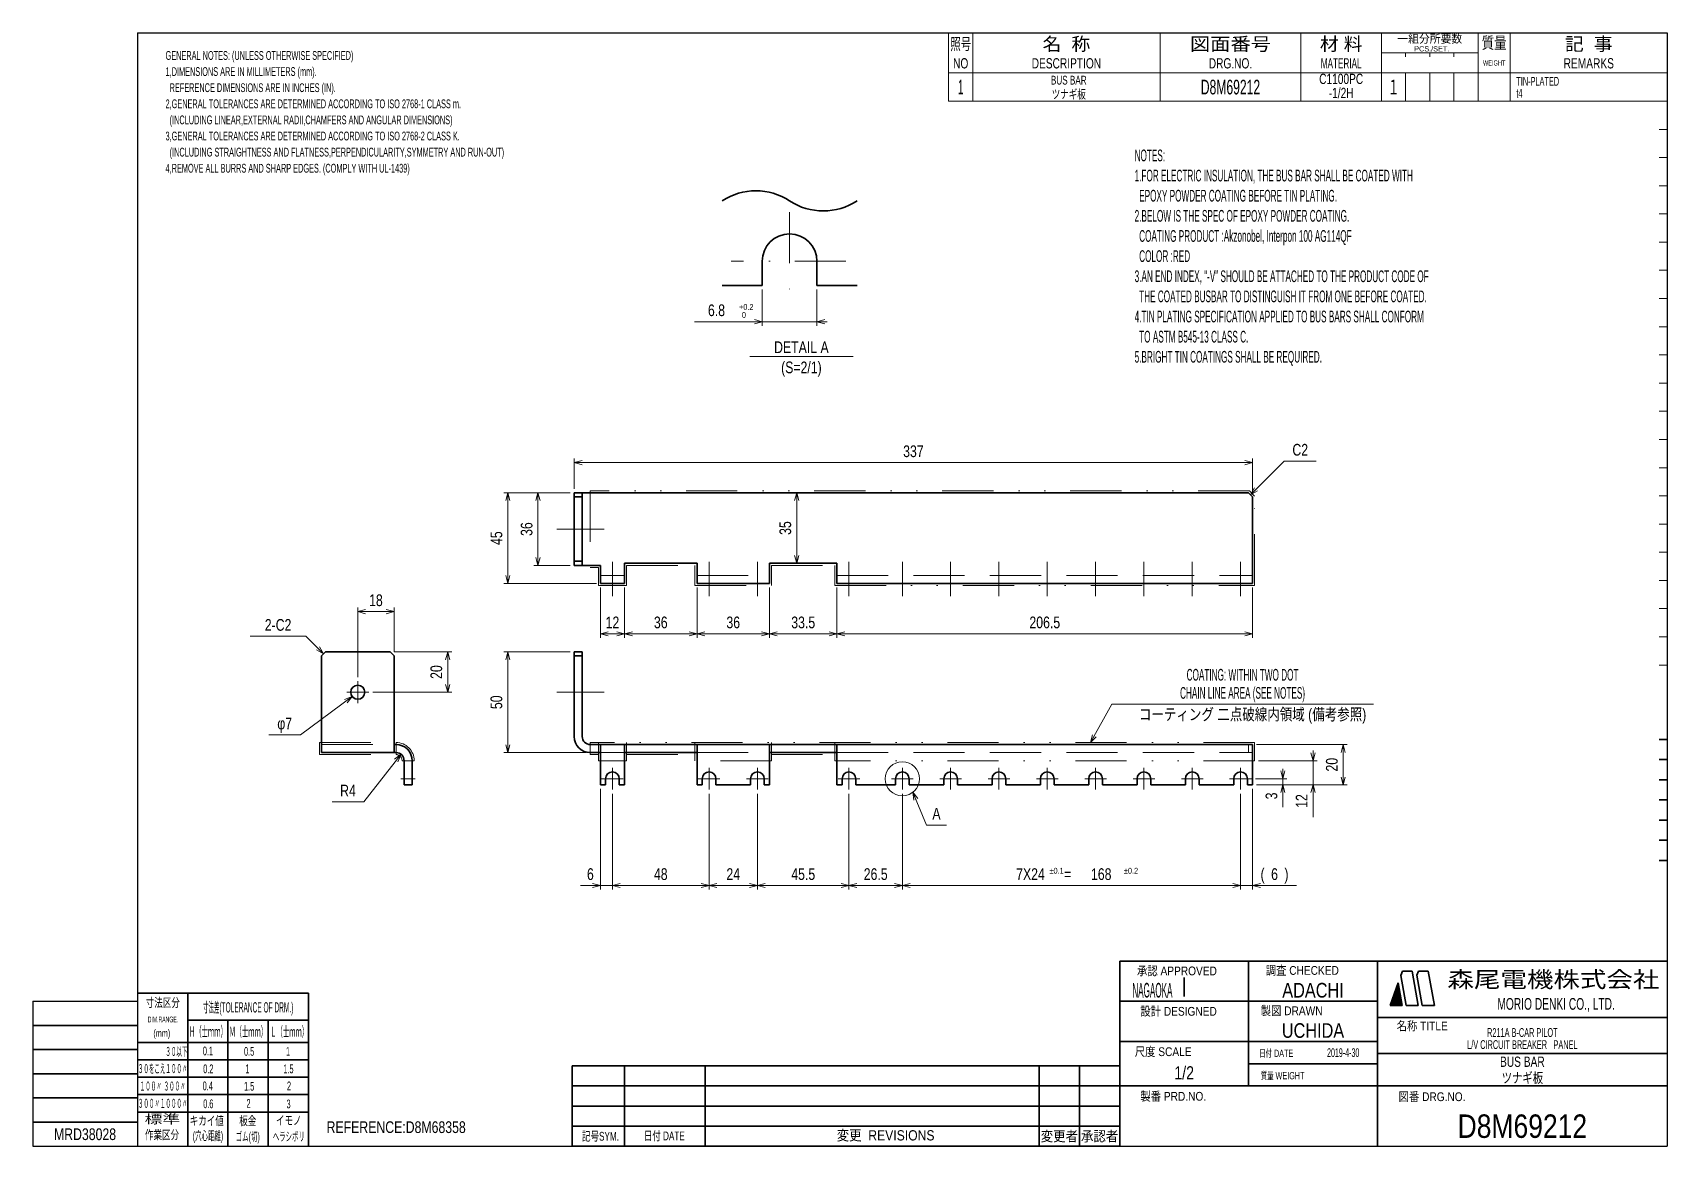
# Model space of a CAD drawing. Header units: millimetres. Extents: x 7 to 413, y 10 to 287.
import ezdxf
from ezdxf.enums import TextEntityAlignment as Align

# ---------------------------------------------------------------- set-up
doc = ezdxf.new("R2010")
doc.units = ezdxf.units.MM
for name, pattern in [('DASHDOT', [25.3, 12.7, -6.3, 0, -6.3]), ('DASHED', [19, 12.7, -6.3]), ('DIVIDE', [31.6, 12.7, -6.3, 0, -6.3, 0, -6.3])]:
    doc.linetypes.add(name, pattern=pattern)
for name, color, linetype in [('GR1_01', 7, 'Continuous'), ('GR1_02', 7, 'Continuous'), ('GR1_16', 7, 'Continuous'), ('GR2_01', 7, 'Continuous'), ('図面枠D8M', 7, 'Continuous'), ('表題、部品表', 7, 'Continuous'), ('表題、部品表_01', 7, 'Continuous'), ('表題、部品表_02', 7, 'Continuous'), ('表題、部品表_03', 7, 'Continuous')]:
    doc.layers.add(name, color=color, linetype=linetype)
doc.styles.add('HG丸ｺﾞｼｯｸM-PRO', font='')
doc.styles.get('HG丸ｺﾞｼｯｸM-PRO').set_extended_font_data('HG丸ｺﾞｼｯｸM-PRO')

# ---------------------------------------------------------------- blocks, each defined once
blk = doc.blocks.new('BLKF024')
at = {"layer": '図面枠D8M', "color": 4, "linetype": 'Continuous', "lineweight": 13}
for p, q in [((344.778471, 46.998727), (346.524087, 48.744343)), ((344.8594, 47.221078), (346.502888, 48.864566)), ((344.940329, 47.443428), (346.48169, 48.984789)), ((345.021258, 47.665778), (346.460491, 49.105012)), ((345.102186, 47.888128), (346.439293, 49.225235)), ((345.183115, 48.110479), (346.418094, 49.345457)), ((345.264044, 48.332829), (346.396896, 49.46568)), ((345.344973, 48.555179), (346.375697, 49.585903)), ((345.425902, 48.777529), (346.354499, 49.706126)), ((345.506831, 48.999879), (346.3333, 49.826349)), ((345.58776, 49.22223), (346.312102, 49.946572)), ((345.668689, 49.44458), (346.290903, 50.066794)), ((345.749617, 49.66693), (346.269705, 50.187017)), ((345.830546, 49.88928), (346.248506, 50.30724)), ((345.911475, 50.111631), (346.227307, 50.427463)), ((345.992404, 50.333981), (346.206109, 50.547686)), ((346.073333, 50.556331), (346.18491, 50.667909)), ((346.154262, 50.778681), (346.163712, 50.788131)), ((344.157871, 45.246757), (346.693675, 47.782561)), ((344.211969, 45.442276), (346.672477, 47.902784)), ((344.292898, 45.664626), (346.651278, 48.023006)), ((344.299292, 45.246757), (346.714874, 47.662338)), ((344.373827, 45.886976), (346.63008, 48.143229)), ((344.440714, 45.246757), (346.736072, 47.542115)), ((344.454756, 46.109327), (346.608881, 48.263452)), ((344.535684, 46.331677), (346.587682, 48.383675)), ((344.582135, 45.246757), (346.757271, 47.421892)), ((344.616613, 46.554027), (346.566484, 48.503898)), ((344.697542, 46.776377), (346.545285, 48.624121)), ((344.723556, 45.246757), (346.778469, 47.301669)), ((344.864978, 45.246757), (346.799668, 47.181447)), ((345.006399, 45.246757), (346.820866, 47.061224)), ((345.147821, 45.246757), (346.842065, 46.941001)), ((345.289242, 45.246757), (346.863263, 46.820778)), ((345.430663, 45.246757), (346.884462, 46.700555)), ((345.572085, 45.246757), (346.90566, 46.580332)), ((345.713506, 45.246757), (346.926859, 46.46011)), ((345.854927, 45.246757), (346.948057, 46.339887)), ((345.996349, 45.246757), (346.969256, 46.219664)), ((346.13777, 45.246757), (346.990455, 46.099441)), ((346.279191, 45.246757), (347.011653, 45.979218)), ((346.420613, 45.246757), (347.032852, 45.858995)), ((346.562034, 45.246757), (347.05405, 45.738773)), ((346.703455, 45.246757), (347.075249, 45.61855)), ((346.844877, 45.246757), (347.096447, 45.498327)), ((346.986298, 45.246757), (347.117646, 45.378104)), ((347.12772, 45.246757), (347.138844, 45.257881))]:
    blk.add_line(p, q, dxfattribs=at)
blk = doc.blocks.new('BLKF023')
at = {"layer": '図面枠D8M', "color": 2, "linetype": 'Continuous', "lineweight": 25}
for p, q in [((33, 286.75), (413, 286.75)), ((33, 286.75), (33, 10.25)), ((413, 286.75), (413, 10.25)), ((7, 46.25), (7, 10.25)), ((7, 46.25), (33, 46.25)), ((7, 10.25), (413, 10.25))]:
    blk.add_line(p, q, dxfattribs=at)
at = {"layer": '図面枠D8M', "color": 4, "linetype": 'Continuous', "lineweight": 13}
for p, q in [((413, 269.75), (411, 269.75)), ((413, 262.75), (411, 262.75)), ((413, 255.75), (411, 255.75)), ((413, 248.75), (411, 248.75)), ((413, 241.75), (411, 241.75)), ((413, 234.75), (411, 234.75)), ((413, 227.75), (411, 227.75)), ((413, 220.75), (411, 220.75)), ((413, 213.75), (411, 213.75)), ((413, 206.75), (411, 206.75)), ((413, 199.75), (411, 199.75)), ((413, 192.75), (411, 192.75)), ((413, 185.75), (411, 185.75)), ((413, 178.75), (411, 178.75)), ((413, 171.75), (411, 171.75)), ((413, 164.75), (411, 164.75)), ((413, 157.75), (411, 157.75)), ((413, 150.75), (411, 150.75)), ((413, 143.75), (411, 143.75)), ((413, 136.75), (411, 136.75)), ((411, 129.75), (413, 129.75))]:
    blk.add_line(p, q, dxfattribs=at)
at = {"layer": '図面枠D8M', "color": 3, "linetype": 'Continuous', "lineweight": 35}
for p, q in [((413, 111.25), (411, 111.25)), ((413, 106.25), (411, 106.25)), ((413, 101.25), (411, 101.25)), ((413, 96.25), (411, 96.25)), ((413, 91.25), (411, 91.25)), ((413, 86.25), (411, 86.25)), ((413, 81.25), (411, 81.25)), ((277, 56.25), (277, 10.25)), ((277, 56.25), (413, 56.25)), ((309, 56.25), (309, 25.25)), ((341, 56.25), (341, 10.25)), ((346.84, 52.65), (347.23, 53.75)), ((347.23, 53.75), (349.64, 53.75)), ((351.14, 45.25), (349.64, 53.75)), ((351.18, 53.75), (350.82, 52.76)), ((351.18, 53.75), (353.64, 53.75)), ((355.14, 45.25), (353.64, 53.75)), ((293, 52.17), (293, 47.48)), ((344.14, 45.25), (346.16, 50.8)), ((347.14, 45.25), (346.16, 50.8)), ((348.14, 45.25), (346.84, 52.65)), ((352.14, 45.25), (350.82, 52.76)), ((33, 48.25), (75.5, 48.25)), ((45.5, 48.25), (45.5, 10.25)), ((75.5, 48.25), (75.5, 10.25)), ((277, 46.25), (341, 46.25)), ((344.14, 45.25), (347.14, 45.25)), ((348.14, 45.25), (351.14, 45.25)), ((352.14, 45.25), (355.14, 45.25)), ((45.5, 41.55), (75.5, 41.55)), ((55.5, 41.55), (55.5, 10.25)), ((65.5, 41.55), (65.5, 10.25)), ((341, 42.25), (413, 42.25)), ((7, 40.25), (33, 40.25)), ((7, 34.25), (33, 34.25)), ((33, 36.05), (75.5, 36.05)), ((277, 36.25), (341, 36.25)), ((341, 33.25), (413, 33.25)), ((33, 31.72), (75.5, 31.72)), ((309, 30.75), (341, 30.75)), ((7, 28.25), (33, 28.25)), ((33, 27.4), (75.5, 27.4)), ((277, 25.25), (413, 25.25)), ((7, 22.25), (33, 22.25)), ((33, 23.07), (75.5, 23.07)), ((33, 16.25), (7, 16.25)), ((33, 18.75), (75.5, 18.75))]:
    blk.add_line(p, q, dxfattribs=at)
at = {"layer": '図面枠D8M', "color": 4, "linetype": 'Continuous', "lineweight": 13}
blk.add_blockref('BLKF024', (0, 0), dxfattribs=at)
at = {"layer": '図面枠D8M', "color": 4, "linetype": 'Continuous', "lineweight": 13, "style": 'HG丸ｺﾞｼｯｸM-PRO'}
for s, height, width, p in [('承認 APPROVED', 2.1818, 0.863151, (291.21, 53.79)), ('調査 CHECKED', 2.182, 0.863174, (322.34, 53.92)), ('寸法差(TOLERANCE OF DRM.)', 2.5455, 0.382528, (60.52, 44.75)), ('設計 DESIGNED', 2.1818, 0.862613, (291.61, 43.76)), ('製図 DRAWN', 2.182, 0.863099, (319.7, 43.9)), ('DIM.RANGE.', 1.455, 0.522543, (39.35, 41.74)), ('名称 TITLE', 2.182, 0.862489, (352.13, 40.11)), ('Ｈ（士ｍｍ）', 2.545, 0.439786, (50.53, 38.76)), ('Ｍ（士ｍｍ）', 2.545, 0.439786, (60.52, 38.71)), ('Ｌ（士ｍｍ）', 2.545, 0.439786, (70.7, 38.71)), ('３０以下', 2.182, 0.44793, (42.7, 33.77)), ('0.1', 2.182, 0.522424, (50.53, 33.92)), ('0.5', 2.182, 0.522424, (60.76, 33.82)), ('1', 2.18, 0.521199, (70.42, 33.82)), ('尺度 SCALE', 2.182, 0.862581, (287.78, 33.74)), ('日付 DATE', 1.818, 0.618255, (315.88, 33.34)), ('３０をこえ１００〃', 2.182, 0.44793, (39.29, 29.52)), ('0.2', 2.182, 0.522424, (50.62, 29.48)), ('1', 2.18, 0.521199, (60.33, 29.48)), ('1.5', 2.182, 0.522424, (70.52, 29.48)), ('質量 WEIGHT', 1.818, 0.618812, (317.46, 27.8)), ('１００〃 ３００〃', 2.182, 0.448161, (39.29, 25.18)), ('0.4', 2.182, 0.522424, (50.48, 25.24)), ('1.5', 2.182, 0.522424, (60.76, 25.15)), ('2', 2.18, 0.521199, (70.66, 25.24)), ('３００〃１０００〃', 2.182, 0.44793, (39.29, 20.89)), ('0.6', 2.182, 0.522424, (50.62, 20.81)), ('2', 2.18, 0.521199, (60.62, 20.9)), ('3', 2.18, 0.521199, (70.56, 20.76)), ('製番 PRD.NO.', 2.182, 0.863299, (290.29, 22.66)), ('図番 DRG.NO.', 2.182, 0.863083, (354.56, 22.56)), ('キカイ値', 2.182, 0.692256, (50.24, 16.58)), ('板金', 2.182, 0.692256, (60.43, 16.58)), ('イモノ', 2.182, 0.692256, (70.61, 16.67))]:
    blk.add_text(s, height=height, dxfattribs=dict(at, width=width)).set_placement(p, align=Align.MIDDLE_CENTER)
at = {"layer": '図面枠D8M', "color": 2, "linetype": 'Continuous', "lineweight": 25, "style": 'HG丸ｺﾞｼｯｸM-PRO', "width": 1.206081}
blk.add_text('森尾電機株式会社', height=4, dxfattribs=at).set_placement((384.72, 51.68), align=Align.MIDDLE_CENTER)
at = {"layer": '図面枠D8M', "color": 4, "linetype": 'Continuous', "lineweight": 13, "style": 'HG丸ｺﾞｼｯｸM-PRO'}
for s, height, width, p in [('寸法区分', 2.182, 0.692256, (39.31, 44.15)), ('(mm)', 1.818, 0.619256, (39.07, 36.89)), ('標準', 2.182, 1.489301, (39.21, 15.25)), ('作業区分', 2.182, 0.692256, (39.12, 11.35)), ('(穴心距離)', 2.182, 0.521231, (50.53, 11.11)), ('ゴム(切)', 2.182, 0.521232, (60.43, 10.92)), ('ヘラシボリ', 2.182, 0.521228, (70.61, 10.92))]:
    blk.add_text(s, height=height, dxfattribs=dict(at, width=width)).set_placement(p, align=Align.BOTTOM_CENTER)
at = {"layer": '図面枠D8M', "color": 3, "linetype": 'Continuous', "lineweight": 35, "style": 'HG丸ｺﾞｼｯｸM-PRO', "width": 0.652197}
blk.add_text('MORIO DENKI CO., LTD.', height=2.9091, dxfattribs=at).set_placement((385.38, 45.61), align=Align.MIDDLE_CENTER)
blk = doc.blocks.new('BLKF025')
at = {"layer": '図面枠D8M', "color": 3, "linetype": 'Continuous', "lineweight": 35, "style": 'HG丸ｺﾞｼｯｸM-PRO'}
for s, height, width, p in [('NAGAOKA', 3.636, 0.414524, (285.11, 49)), ('ADACHI', 3.636, 0.830909, (325, 49)), ('UCHIDA', 3.636, 0.830691, (325, 39)), ('L/V CIRCUIT BREAKER\u3000PANEL', 2.1818, 0.522183, (377, 35.5)), ('R211A B-CAR PILOT', 2.1818, 0.522281, (377, 38.5)), ('2019-4-30', 2.182, 0.482367, (332.5, 33.5)), ('BUS BAR', 2.545, 0.742441, (377, 31.25)), ('1/2', 3.273, 0.80628, (293, 28.5)), ('D8M69212', 5.818, 0.845432, (377, 15.25))]:
    blk.add_text(s, height=height, dxfattribs=dict(at, width=width)).set_placement(p, align=Align.MIDDLE_CENTER)
blk = doc.blocks.new('BLKF027')
at = {"layer": '図面枠D8M', "color": 3, "linetype": 'Continuous', "lineweight": 35}
for p, q in [((141, 15.25), (277, 15.25)), ((141, 15.25), (141, 10.25)), ((154, 15.25), (154, 10.25)), ((174, 15.25), (174, 10.25)), ((257, 15.25), (257, 10.25)), ((267, 15.25), (267, 10.25)), ((277, 15.25), (277, 10.25)), ((141, 10.25), (277, 10.25))]:
    blk.add_line(p, q, dxfattribs=at)
at = {"layer": '図面枠D8M', "color": 4, "linetype": 'Continuous', "lineweight": 13, "style": 'HG丸ｺﾞｼｯｸM-PRO'}
for s, height, width, p in [('記号SYM.', 2.182, 0.69227, (148.03, 12.74)), ('日付 DATE', 2.182, 0.692507, (163.87, 12.83)), ('変更  REVISIONS', 2.5455, 0.887352, (218.85, 12.97)), ('変更者', 2.545, 0.887717, (262, 12.75)), ('承認者', 2.545, 0.887717, (272, 12.75))]:
    blk.add_text(s, height=height, dxfattribs=dict(at, width=width)).set_placement(p, align=Align.MIDDLE_CENTER)
blk = doc.blocks.new('BLKF026')
at = {"layer": '図面枠D8M', "color": 3, "linetype": 'Continuous', "lineweight": 35}
blk.add_blockref('BLKF027', (0, 0), dxfattribs=at)
blk = doc.blocks.new('BLKF029')
at = {"layer": '図面枠D8M', "color": 3, "linetype": 'Continuous', "lineweight": 35}
for p, q in [((141, 20.25), (277, 20.25)), ((141, 20.25), (141, 15.25)), ((154, 20.25), (154, 15.25)), ((174, 20.25), (174, 15.25)), ((257, 20.25), (257, 15.25)), ((267, 20.25), (267, 15.25)), ((277, 20.25), (277, 15.25)), ((141, 15.25), (277, 15.25))]:
    blk.add_line(p, q, dxfattribs=at)
blk = doc.blocks.new('BLKF028')
at = {"layer": '図面枠D8M', "color": 3, "linetype": 'Continuous', "lineweight": 35}
blk.add_blockref('BLKF029', (0, 0), dxfattribs=at)
blk = doc.blocks.new('BLKF031')
at = {"layer": '図面枠D8M', "color": 3, "linetype": 'Continuous', "lineweight": 35}
for p, q in [((141, 25.25), (277, 25.25)), ((141, 25.25), (141, 20.25)), ((154, 25.25), (154, 20.25)), ((174, 25.25), (174, 20.25)), ((257, 25.25), (257, 20.25)), ((267, 25.25), (267, 20.25)), ((277, 25.25), (277, 20.25)), ((141, 20.25), (277, 20.25))]:
    blk.add_line(p, q, dxfattribs=at)
blk = doc.blocks.new('BLKF030')
at = {"layer": '図面枠D8M', "color": 3, "linetype": 'Continuous', "lineweight": 35}
blk.add_blockref('BLKF031', (0, 0), dxfattribs=at)
blk = doc.blocks.new('BLKF033')
at = {"layer": '図面枠D8M', "color": 3, "linetype": 'Continuous', "lineweight": 35}
for p, q in [((141, 30.25), (277, 30.25)), ((141, 30.25), (141, 25.25)), ((154, 30.25), (154, 25.25)), ((174, 30.25), (174, 25.25)), ((257, 30.25), (257, 25.25)), ((267, 30.25), (267, 25.25)), ((277, 30.25), (277, 25.25)), ((141, 25.25), (277, 25.25))]:
    blk.add_line(p, q, dxfattribs=at)
blk = doc.blocks.new('BLKF032')
at = {"layer": '図面枠D8M', "color": 3, "linetype": 'Continuous', "lineweight": 35}
blk.add_blockref('BLKF033', (0, 0), dxfattribs=at)
blk = doc.blocks.new('FXTIP_ARROW_E')
at = {"color": 0, "linetype": 'Continuous', "lineweight": -2}
for q in [(-1, 0), (-0.97, 0.26), (-0.97, -0.26)]:
    blk.add_line((0, 0), q, dxfattribs=at)
blk = doc.blocks.new('FXTIP_ARROW_S')
at = {"color": 0, "linetype": 'Continuous', "lineweight": -2}
for q in [(-1, 0), (-0.97, 0.26), (-0.97, -0.26)]:
    blk.add_line((0, 0), q, dxfattribs=at)
blk = doc.blocks.new('BLKF034')
at = {"layer": '表題、部品表_02', "color": 4, "linetype": 'Continuous', "lineweight": 13}
for p, q in [((234.5, 276.75), (234.5, 269.75)), ((234.5, 276.75), (413, 276.75)), ((240.5, 276.75), (240.5, 269.75)), ((287, 276.75), (287, 269.75)), ((322, 276.75), (322, 269.75)), ((342, 276.75), (342, 269.75)), ((348, 276.75), (348, 269.75)), ((354, 276.75), (354, 269.75)), ((360, 269.75), (360, 276.75)), ((366, 276.75), (366, 269.75)), ((374, 276.75), (374, 269.75)), ((413, 276.75), (413, 269.75)), ((234.5, 269.75), (413, 269.75))]:
    blk.add_line(p, q, dxfattribs=at)
blk = doc.blocks.new('BLKF037')
at = {"layer": '表題、部品表_01', "color": 4, "linetype": 'Continuous', "lineweight": 13}
for p, q in [((234.5, 286.75), (234.5, 276.75)), ((234.5, 286.75), (413, 286.75)), ((240.5, 286.75), (240.5, 276.75)), ((287, 286.75), (287, 276.75)), ((322, 286.75), (322, 276.75)), ((342, 286.75), (342, 276.75)), ((366, 286.75), (366, 276.75)), ((374, 286.75), (374, 276.75)), ((413, 286.75), (413, 276.75)), ((342, 281.75), (366, 281.75)), ((348, 280.75), (348, 281.75)), ((354, 281.75), (354, 280.75)), ((360, 281.75), (360, 280.75)), ((234.5, 276.75), (413, 276.75))]:
    blk.add_line(p, q, dxfattribs=at)
at = {"layer": '表題、部品表_01', "color": 3, "linetype": 'Continuous', "lineweight": 35, "style": 'HG丸ｺﾞｼｯｸM-PRO'}
for s, height, width, p in [('照号', 2.909, 0.651535, (237.5, 283.95)), ('名  称', 3.273, 1.042426, (263.75, 283.95)), ('図面番号', 3.273, 1.127518, (304.5, 283.95)), ('材 料', 3.273, 1.042439, (332, 283.95)), ('一組分所要数', 2.036, 0.966638, (354, 285.25)), ('質量', 2.909, 0.781842, (370, 284.25)), ('記  事', 3.273, 1.042426, (393.5, 283.95)), ('NO', 2.545, 0.740841, (237.5, 279.15)), ('DESCRIPTION', 2.5455, 0.741365, (263.75, 279.15)), ('DRG.NO.', 2.545, 0.741189, (304.5, 279.15)), ('MATERIAL', 2.545, 0.594756, (332, 279.15)), ('PCS./SET.', 1.309, 0.862935, (354.5, 282.75)), ('REMARKS', 2.545, 0.742803, (393.5, 279.15)), ('WEIGHT', 1.309, 0.635507, (370, 279.25))]:
    blk.add_text(s, height=height, dxfattribs=dict(at, width=width)).set_placement(p, align=Align.MIDDLE_CENTER)
blk = doc.blocks.new('BLKF036')
at = {"layer": '表題、部品表_01', "color": 3, "linetype": 'Continuous', "lineweight": 13}
blk.add_blockref('BLKF037', (0, 0), dxfattribs=at)
blk = doc.blocks.new('BLKF039')
at = {"layer": 'GR1_01', "color": 3, "linetype": 'Continuous', "lineweight": 35}
for p, q in [((79.75, 133), (78.75, 132)), ((78.75, 110), (78.75, 132)), ((95.75, 133), (79.75, 133)), ((95.75, 133), (96.75, 132)), ((96.75, 132), (96.75, 108)), ((78.75, 108), (78.75, 110)), ((96.75, 110), (97.25, 110)), ((97.25, 108), (78.75, 108)), ((99.25, 106), (99.25, 100)), ((101.25, 106), (101.25, 100)), ((99.25, 100), (101.25, 100))]:
    blk.add_line(p, q, dxfattribs=at)
at = {"layer": 'GR1_01', "color": 4, "linetype": 'DASHED', "lineweight": 13}
blk.add_line((78.75, 110), (96.75, 110), dxfattribs=at)
at = {"layer": 'GR1_01', "color": 3, "linetype": 'Continuous', "lineweight": 35}
blk.add_circle((87.75, 123), 1.75, dxfattribs=at)
for radius in [4, 2]:
    blk.add_arc((97.25, 106), radius, 360, 90, dxfattribs=at)
blk = doc.blocks.new('BLKF038')
at = {"layer": 'GR1_01', "color": 4, "linetype": 'DASHDOT', "lineweight": 13}
for p, q in [((90.5, 123), (85, 123)), ((87.75, 125.75), (87.75, 120.25)), ((102.02, 101.5), (98.44, 101.5))]:
    blk.add_line(p, q, dxfattribs=at)
at = {"layer": 'GR1_01', "color": 3, "linetype": 'Continuous', "lineweight": 35}
blk.add_blockref('BLKF039', (0, 0), dxfattribs=at)
blk = doc.blocks.new('BLKF041')
at = {"layer": 'GR1_01', "color": 3, "linetype": 'Continuous', "lineweight": 35}
for p, q in [((141.5, 154.5), (141.5, 172.5)), ((141.5, 172.5), (309, 172.5)), ((141.5, 171.5), (143.5, 171.5)), ((143.5, 172.5), (143.5, 154.5)), ((309, 172.5), (310, 171.5)), ((310, 150), (310, 171.5)), ((141.5, 155.5), (143.5, 155.5)), ((141.5, 154.5), (148, 154.5)), ((148, 150), (148, 154.5)), ((154, 155), (154, 150)), ((154, 155), (172, 155)), ((172, 155), (172, 150)), ((190, 155), (190, 150)), ((190, 155), (206.75, 155)), ((206.75, 155), (206.75, 150)), ((148, 150), (154, 150)), ((172, 150), (190, 150)), ((206.75, 150), (310, 150))]:
    blk.add_line(p, q, dxfattribs=at)
at = {"layer": 'GR1_01', "color": 4, "linetype": 'DASHED', "lineweight": 13}
for p, q in [((148, 152), (154, 152)), ((172, 152), (190, 152)), ((206.75, 152), (310, 152))]:
    blk.add_line(p, q, dxfattribs=at)
blk = doc.blocks.new('BLKF040')
at = {"layer": 'GR1_01', "color": 4, "linetype": 'DASHDOT', "lineweight": 13}
for p, q in [((137.21, 163.5), (148.97, 163.5)), ((151, 146.83), (151, 155.41)), ((175, 146.83), (175, 155.41)), ((187, 146.83), (187, 155.41)), ((209.75, 146.83), (209.75, 155.41)), ((223, 146.83), (223, 155.41)), ((235, 146.83), (235, 155.41)), ((247, 146.83), (247, 155.41)), ((259, 146.83), (259, 155.41)), ((271, 146.83), (271, 155.41)), ((283, 146.83), (283, 155.41)), ((295, 146.83), (295, 155.41)), ((307, 146.83), (307, 155.41))]:
    blk.add_line(p, q, dxfattribs=at)
at = {"layer": 'GR1_01', "color": 3, "linetype": 'Continuous', "lineweight": 35}
blk.add_blockref('BLKF041', (0, 0), dxfattribs=at)
blk = doc.blocks.new('BLKF042')
at = {"layer": 'GR1_16', "color": 4, "linetype": 'DIVIDE', "lineweight": 13}
for p, q in [((309.21, 173), (145.5, 173)), ((145.5, 173), (145.5, 154)), ((310.5, 171.71), (309.21, 173)), ((310.5, 149.5), (310.5, 171.71)), ((154.5, 154.5), (171.5, 154.5)), ((154.5, 149.5), (154.5, 154.5)), ((171.5, 149.5), (171.5, 154.5)), ((190.5, 154.5), (206.25, 154.5)), ((190.5, 149.5), (190.5, 154.5)), ((206.25, 149.5), (206.25, 154.5)), ((145.5, 154), (147.5, 154)), ((147.5, 149.5), (147.5, 154)), ((147.5, 149.5), (154.5, 149.5)), ((171.5, 149.5), (190.5, 149.5)), ((206.25, 149.5), (310.5, 149.5))]:
    blk.add_line(p, q, dxfattribs=at)
blk = doc.blocks.new('BLKF043')
at = {"layer": 'GR1_16', "color": 4, "linetype": 'DIVIDE', "lineweight": 13}
for p, q in [((78.25, 110.5), (97.25, 110.5)), ((78.25, 107.5), (78.25, 110.5)), ((97.25, 107.5), (97.25, 110.5)), ((78.25, 107.5), (97.25, 107.5)), ((101.75, 106), (98.75, 106)), ((98.75, 106), (98.75, 106)), ((101.75, 106), (101.75, 106))]:
    blk.add_line(p, q, dxfattribs=at)
for radius in [4.5, 1.5]:
    blk.add_arc((97.25, 106), radius, 360, 90, dxfattribs=at)
blk = doc.blocks.new('BLKF045')
at = {"layer": 'GR1_01', "color": 3, "linetype": 'Continuous', "lineweight": 35}
for p, q in [((141.5, 133), (141.5, 112)), ((141.5, 133), (143.5, 133)), ((141.5, 132), (143.5, 132)), ((143.5, 133), (143.5, 112)), ((145.5, 110), (310, 110)), ((148, 110), (148, 100)), ((154, 110), (154, 100)), ((172, 110), (172, 100)), ((190, 110), (190, 100)), ((206.75, 110), (206.75, 100)), ((310, 110), (310, 100)), ((145.5, 108), (148, 108)), ((154, 108), (172, 108)), ((190, 108), (206.75, 108)), ((149.3, 100), (149.3, 101.5)), ((152.7, 100), (152.7, 101.5)), ((173.3, 100), (173.3, 101.5)), ((176.7, 100), (176.7, 101.5)), ((185.3, 100), (185.3, 101.5)), ((188.7, 100), (188.7, 101.5)), ((208.05, 100), (208.05, 101.5)), ((211.45, 100), (211.45, 101.5)), ((221.3, 100), (221.3, 101.5)), ((224.7, 100), (224.7, 101.5)), ((233.3, 100), (233.3, 101.5)), ((236.7, 100), (236.7, 101.5)), ((245.3, 100), (245.3, 101.5)), ((248.7, 100), (248.7, 101.5)), ((257.3, 100), (257.3, 101.5)), ((260.7, 100), (260.7, 101.5)), ((269.3, 100), (269.3, 101.5)), ((272.7, 100), (272.7, 101.5)), ((281.3, 100), (281.3, 101.5)), ((284.7, 100), (284.7, 101.5)), ((293.3, 100), (293.3, 101.5)), ((296.7, 100), (296.7, 101.5)), ((305.3, 100), (305.3, 101.5)), ((308.7, 100), (308.7, 101.5)), ((148, 100), (149.3, 100)), ((152.7, 100), (154, 100)), ((172, 100), (173.3, 100)), ((176.7, 100), (185.3, 100)), ((188.7, 100), (190, 100)), ((206.75, 100), (208.05, 100)), ((211.45, 100), (221.3, 100)), ((224.7, 100), (233.3, 100)), ((236.7, 100), (245.3, 100)), ((248.7, 100), (257.3, 100)), ((260.7, 100), (269.3, 100)), ((272.7, 100), (281.3, 100)), ((284.7, 100), (293.3, 100)), ((296.7, 100), (305.3, 100)), ((308.7, 100), (310, 100))]:
    blk.add_line(p, q, dxfattribs=at)
at = {"layer": 'GR1_01', "color": 4, "linetype": 'DASHED', "lineweight": 13}
for p, q in [((309, 110), (309, 108)), ((148, 108), (154, 108)), ((172, 108), (190, 108)), ((206.75, 108), (310, 108))]:
    blk.add_line(p, q, dxfattribs=at)
at = {"layer": 'GR1_01', "color": 3, "linetype": 'Continuous', "lineweight": 35}
for centre, radius, start, end in [((145.5, 112), 4, 180, 270), ((145.5, 112), 2, 180, 270), ((151, 101.5), 1.7, 0, 180), ((175, 101.5), 1.7, 0, 180), ((187, 101.5), 1.7, 0, 180), ((209.75, 101.5), 1.7, 0, 180), ((223, 101.5), 1.7, 0, 180), ((235, 101.5), 1.7, 0, 180), ((247, 101.5), 1.7, 0, 180), ((259, 101.5), 1.7, 0, 180), ((271, 101.5), 1.7, 0, 180), ((283, 101.5), 1.7, 0, 180), ((295, 101.5), 1.7, 0, 180), ((307, 101.5), 1.7, 0, 180)]:
    blk.add_arc(centre, radius, start, end, dxfattribs=at)
blk = doc.blocks.new('BLKF044')
at = {"layer": 'GR1_01', "color": 4, "linetype": 'DASHDOT', "lineweight": 13}
for p, q in [((137.21, 123), (148.97, 123)), ((153.7, 101.5), (148.3, 101.5)), ((151, 98.8), (151, 104.2)), ((177.7, 101.5), (172.3, 101.5)), ((175, 98.8), (175, 104.2)), ((189.7, 101.5), (184.3, 101.5)), ((187, 98.8), (187, 104.2)), ((212.45, 101.5), (207.05, 101.5)), ((209.75, 98.8), (209.75, 104.2)), ((225.7, 101.5), (220.3, 101.5)), ((223, 98.8), (223, 104.2)), ((237.7, 101.5), (232.3, 101.5)), ((235, 98.8), (235, 104.2)), ((249.7, 101.5), (244.3, 101.5)), ((247, 98.8), (247, 104.2)), ((261.7, 101.5), (256.3, 101.5)), ((259, 98.8), (259, 104.2)), ((273.7, 101.5), (268.3, 101.5)), ((271, 98.8), (271, 104.2)), ((285.7, 101.5), (280.3, 101.5)), ((283, 98.8), (283, 104.2)), ((297.7, 101.5), (292.3, 101.5)), ((295, 98.8), (295, 104.2)), ((309.7, 101.5), (304.3, 101.5)), ((307, 98.8), (307, 104.2))]:
    blk.add_line(p, q, dxfattribs=at)
at = {"layer": 'GR1_01', "color": 3, "linetype": 'Continuous', "lineweight": 35}
blk.add_blockref('BLKF045', (0, 0), dxfattribs=at)
blk = doc.blocks.new('BLKF046')
at = {"layer": 'GR1_16', "color": 4, "linetype": 'DIVIDE', "lineweight": 13}
for p, q in [((310.5, 110.5), (145.5, 110.5)), ((145.5, 110.5), (145.5, 107.5)), ((147.5, 110.5), (147.5, 106)), ((154.5, 106), (154.5, 110.5)), ((171.5, 106), (171.5, 110.5)), ((190.5, 106), (190.5, 110.5)), ((206.25, 106), (206.25, 110.5)), ((310.5, 110.5), (310.5, 106)), ((145.5, 107.5), (147.5, 107.5)), ((154.5, 106), (147.5, 106)), ((154.5, 107.5), (171.5, 107.5)), ((190.5, 106), (171.5, 106)), ((190.5, 107.5), (206.25, 107.5)), ((310.5, 106), (206.25, 106))]:
    blk.add_line(p, q, dxfattribs=at)

msp = doc.modelspace()

# ---------------------------------------------------------------- linework, layer by layer
at = {"layer": 'GR1_02', "color": 4, "linetype": 'Continuous', "lineweight": 13}
for p, q in [((141.5, 173.5), (141.5, 181)), ((141.5, 180), (310, 180)), ((309.5, 172), (317.87, 180.37)), ((310, 172.5), (310, 181)), ((317.87, 180.37), (325.79, 180.37)), ((140.5, 172.5), (131.5, 172.5)), ((132.5, 154.5), (132.5, 172.5)), ((196.76, 155), (196.76, 172.5)), ((140.5, 154.5), (131.5, 154.5)), ((148, 149), (148, 136.5)), ((154, 149), (154, 136.5)), ((172, 149), (172, 136.5)), ((190, 149), (190, 136.5)), ((206.75, 149), (206.75, 136.5)), ((310, 149), (310, 136.5)), ((87.75, 126.75), (87.75, 144)), ((87.75, 143), (96.75, 143)), ((96.75, 133), (96.75, 144)), ((74.87, 136.88), (61.03, 136.88)), ((79.25, 132.5), (74.87, 136.88)), ((148, 137.5), (154, 137.5)), ((154, 137.5), (172, 137.5)), ((172, 137.5), (190, 137.5)), ((190, 137.5), (206.75, 137.5)), ((206.75, 137.5), (310, 137.5)), ((96.75, 133), (111.07, 133)), ((110.07, 123), (110.07, 133)), ((140.5, 133), (124, 133)), ((125, 108), (125, 133)), ((86.35, 121.95), (73.55, 112.41)), ((91.5, 123), (111.07, 123)), ((73.55, 112.41), (65.63, 112.41)), ((98.48, 107.58), (89.27, 95.74)), ((144.5, 108), (124, 108)), ((148, 99), (148, 74)), ((151, 97.8), (151, 74)), ((175, 97.8), (175, 74)), ((187, 97.8), (187, 74)), ((209.75, 97.8), (209.75, 74)), ((223, 97.8), (223, 74)), ((225.62, 98.16), (229, 90)), ((307, 97.8), (307, 74)), ((310, 99), (310, 74)), ((89.27, 95.74), (81.35, 95.74)), ((229, 90), (233.96, 90)), ((143.04, 75), (148, 75)), ((148, 75), (151, 75)), ((151, 75), (175, 75)), ((175, 75), (187, 75)), ((187, 75), (209.75, 75)), ((209.75, 75), (223, 75)), ((223, 75), (307, 75)), ((307, 75), (310, 75)), ((310, 75), (320.88, 75))]:
    msp.add_line(p, q, dxfattribs=at)
at = {"layer": 'GR1_02', "color": 254, "linetype": 'Continuous', "lineweight": 13}
for p, q in [((140.5, 172.5), (124, 172.5)), ((125, 150), (125, 172.5)), ((147, 150), (124, 150)), ((311, 110), (333.5, 110)), ((332.5, 100), (332.5, 110)), ((311.5, 106), (326, 106)), ((325, 106), (325, 108.5)), ((325, 100), (325, 106)), ((310.7, 101.5), (318.5, 101.5)), ((317.5, 101.5), (317.5, 104)), ((317.5, 100), (317.5, 101.5)), ((311, 100), (333.5, 100)), ((311, 100), (318.5, 100)), ((311, 100), (326, 100)), ((317.5, 94.49), (317.5, 100)), ((325, 91.96), (325, 100))]:
    msp.add_line(p, q, dxfattribs=at)
at = {"layer": 'GR1_02', "color": 4, "linetype": 'Continuous', "lineweight": 13}
msp.add_circle((223, 101.5), 4.25, dxfattribs=at)
at = {"layer": 'GR1_16', "color": 4, "linetype": 'Continuous', "lineweight": 13}
for p, q in [((269.76, 110.5), (275, 120)), ((275, 120), (340, 120))]:
    msp.add_line(p, q, dxfattribs=at)
at = {"layer": 'GR2_01', "color": 4, "linetype": 'DASHDOT', "lineweight": 13}
for p, q in [((195, 242.19), (195, 222.41)), ((208.98, 230), (180.5, 230))]:
    msp.add_line(p, q, dxfattribs=at)
at = {"layer": 'GR2_01', "color": 3, "linetype": 'Continuous', "lineweight": 35}
for p, q in [((188.2, 224), (188.2, 230)), ((201.8, 224), (201.8, 230)), ((178.25, 224), (188.2, 224)), ((201.8, 224), (211.75, 224))]:
    msp.add_line(p, q, dxfattribs=at)
at = {"layer": 'GR2_01', "color": 3, "linetype": 'Continuous', "lineweight": 13}
for p, q in [((188.2, 223), (188.2, 214)), ((201.8, 223), (201.8, 214)), ((171.4, 215), (188.2, 215)), ((188.2, 215), (201.8, 215)), ((201.8, 215), (204.3, 215))]:
    msp.add_line(p, q, dxfattribs=at)
at = {"layer": 'GR2_01', "color": 4, "linetype": 'Continuous', "lineweight": 13}
msp.add_line((185.09, 206.36), (210.77, 206.36), dxfattribs=at)
at = {"layer": 'GR2_01', "color": 3, "linetype": 'Continuous', "lineweight": 35}
for centre, radius, start, end in [((186.63, 232.3), 15.21, 56.6015, 123.3985), ((203.37, 257.7), 15.21, 236.6015, 303.3985), ((195, 230), 6.8, 0, 180)]:
    msp.add_arc(centre, radius, start, end, dxfattribs=at)

# ---------------------------------------------------------------- block references
at = {"layer": 'GR1_01', "color": 4, "linetype": 'DASHDOT', "lineweight": 13}
for name in ['BLKF040', 'BLKF038', 'BLKF044']:
    msp.add_blockref(name, (0, 0), dxfattribs=at)
at = {"layer": 'GR1_02', "color": 4, "linetype": 'Continuous', "lineweight": 13, "xscale": 2, "yscale": 2}
for name, p, rotation in [('FXTIP_ARROW_S', (141.5, 180), 180), ('FXTIP_ARROW_E', (310, 180), 360), ('FXTIP_ARROW_E', (132.5, 172.5), 90), ('FXTIP_ARROW_E', (196.76, 172.5), 90), ('FXTIP_ARROW_S', (309.5, 172), 224.9999999999999), ('FXTIP_ARROW_S', (132.5, 154.5), 270), ('FXTIP_ARROW_S', (196.76, 155), 270), ('FXTIP_ARROW_S', (87.75, 143), 180), ('FXTIP_ARROW_E', (96.75, 143), 360), ('FXTIP_ARROW_S', (79.25, 132.5), 314.9999999999991), ('FXTIP_ARROW_S', (148, 137.5), 180), ('FXTIP_ARROW_E', (154, 137.5), 360), ('FXTIP_ARROW_S', (154, 137.5), 180), ('FXTIP_ARROW_E', (172, 137.5), 360), ('FXTIP_ARROW_S', (172, 137.5), 180), ('FXTIP_ARROW_E', (190, 137.5), 360), ('FXTIP_ARROW_S', (190, 137.5), 180), ('FXTIP_ARROW_E', (206.75, 137.5), 360), ('FXTIP_ARROW_S', (206.75, 137.5), 180), ('FXTIP_ARROW_E', (310, 137.5), 360), ('FXTIP_ARROW_E', (110.07, 133), 90), ('FXTIP_ARROW_E', (125, 133), 90), ('FXTIP_ARROW_S', (86.35, 121.95), 36.69795169069372), ('FXTIP_ARROW_S', (110.07, 123), 270), ('FXTIP_ARROW_S', (125, 108), 270), ('FXTIP_ARROW_S', (98.48, 107.58), 52.12394403904055), ('FXTIP_ARROW_S', (225.62, 98.16), 112.4811160528071), ('FXTIP_ARROW_E', (148, 75), 360), ('FXTIP_ARROW_S', (151, 75), 180), ('FXTIP_ARROW_E', (175, 75), 360), ('FXTIP_ARROW_S', (175, 75), 180), ('FXTIP_ARROW_E', (187, 75), 360), ('FXTIP_ARROW_S', (187, 75), 180), ('FXTIP_ARROW_E', (209.75, 75), 360), ('FXTIP_ARROW_S', (209.75, 75), 180), ('FXTIP_ARROW_E', (223, 75), 360), ('FXTIP_ARROW_S', (223, 75), 180), ('FXTIP_ARROW_E', (307, 75), 360), ('FXTIP_ARROW_S', (310, 75), 180)]:
    msp.add_blockref(name, p, dxfattribs=dict(at, rotation=rotation))
at = {"layer": 'GR1_02', "color": 254, "linetype": 'Continuous', "lineweight": 13, "xscale": 2, "yscale": 2}
for name, p, rotation in [('FXTIP_ARROW_E', (125, 172.5), 90), ('FXTIP_ARROW_S', (125, 150), 270), ('FXTIP_ARROW_E', (332.5, 110), 90), ('FXTIP_ARROW_S', (325, 106), 270), ('FXTIP_ARROW_S', (317.5, 101.5), 270), ('FXTIP_ARROW_S', (332.5, 100), 270), ('FXTIP_ARROW_E', (317.5, 100), 90), ('FXTIP_ARROW_E', (325, 100), 90)]:
    msp.add_blockref(name, p, dxfattribs=dict(at, rotation=rotation))
at = {"layer": 'GR1_16', "color": 4, "linetype": 'DIVIDE', "lineweight": 13}
for name in ['BLKF042', 'BLKF043', 'BLKF046']:
    msp.add_blockref(name, (0, 0), dxfattribs=at)
at = {"layer": 'GR1_16', "color": 4, "linetype": 'Continuous', "lineweight": 13, "xscale": 2, "yscale": 2, "rotation": 241.1048007066259}
msp.add_blockref('FXTIP_ARROW_S', (269.76, 110.5), dxfattribs=at)
at = {"layer": 'GR2_01', "color": 3, "linetype": 'Continuous', "lineweight": 13, "xscale": 2, "yscale": 2}
for name, p, rotation in [('FXTIP_ARROW_E', (188.2, 215), 360), ('FXTIP_ARROW_S', (201.8, 215), 180)]:
    msp.add_blockref(name, p, dxfattribs=dict(at, rotation=rotation))
at = {"layer": '図面枠D8M', "color": 4, "linetype": 'Continuous', "lineweight": 13}
msp.add_blockref('BLKF023', (0, 0), dxfattribs=at)
at = {"layer": '図面枠D8M', "color": 3, "linetype": 'Continuous', "lineweight": 35}
for name in ['BLKF025', 'BLKF032', 'BLKF030', 'BLKF028', 'BLKF026']:
    msp.add_blockref(name, (0, 0), dxfattribs=at)
at = {"layer": '表題、部品表_01', "color": 3, "linetype": 'Continuous', "lineweight": 13}
msp.add_blockref('BLKF036', (0, 0), dxfattribs=at)
at = {"layer": '表題、部品表_02', "color": 4, "linetype": 'Continuous', "lineweight": 13}
msp.add_blockref('BLKF034', (0, 0), dxfattribs=at)

# ---------------------------------------------------------------- texts
at = {"layer": 'GR1_02', "color": 3, "linetype": 'Continuous', "lineweight": 35, "style": 'HG丸ｺﾞｼｯｸM-PRO'}
for s, height, rotation, width, p in [('337', 2.909, 0, 0.784542, (225.75, 180.5)), ('36', 2.909, 90, 0.784542, (132, 163.5)), ('35', 2.909, 90, 0.784542, (196.26, 163.75)), ('2-C2', 2.909, 360, 0.783285, (67.95, 137.38)), ('12', 2.909, 0, 0.784542, (151, 138)), ('36', 2.909, 0, 0.784542, (163, 138)), ('36', 2.909, 0, 0.784542, (181, 138)), ('33.5', 2.909, 0, 0.784749, (198.38, 138)), ('206.5', 2.909, 0, 0.7847, (258.38, 138)), ('20', 2.909, 90, 0.784542, (109.57, 128)), ('50', 2.909, 90, 0.784542, (124.5, 120.5)), ('6', 2.91, 0, 0.784542, (145.52, 75.5)), ('48', 2.909, 0, 0.784542, (163, 75.5)), ('24', 2.909, 0, 0.784542, (181, 75.5)), ('45.5', 2.909, 0, 0.784749, (198.38, 75.5)), ('26.5', 2.909, 0, 0.784749, (216.38, 75.5)), ('7X24', 2.909, 0, 0.784171, (254.83, 75.5)), ('±0.1', 1.455, 0, 0.783726, (261.31, 77.5)), ('=', 2.91, 0, 0.78125, (264.08, 75.5)), ('168', 2.909, 0, 0.784542, (272.4, 75.5)), ('±0.2', 1.455, 0, 0.783726, (279.8, 77.5)), ('(', 2.91, 0, 0.781868, (312.48, 75.5)), ('6', 2.91, 0, 0.784542, (315.44, 75.5)), (')', 2.91, 0, 0.781868, (318.4, 75.5))]:
    msp.add_text(s, height=height, rotation=rotation, dxfattribs=dict(at, width=width)).set_placement(p, align=Align.BOTTOM_CENTER)
for s, height, width, p in [('C2', 2.909, 0.78334, (321.83, 180.87)), ('φ7', 2.909, 0.782992, (69.59, 112.91)), ('R4', 2.909, 0.783055, (85.31, 96.24)), ('A', 2.91, 0.782973, (231.48, 90.5))]:
    msp.add_text(s, height=height, dxfattribs=dict(at, width=width)).set_placement(p, align=Align.BOTTOM_CENTER)
at = {"layer": 'GR1_02', "color": 254, "linetype": 'Continuous', "lineweight": 35, "style": 'HG丸ｺﾞｼｯｸM-PRO', "width": 0.784542}
for s, height, p in [('45', 2.909, (124.5, 161.25)), ('20', 2.909, (332, 105)), ('3', 2.91, (317, 97.24)), ('12', 2.909, (324.5, 95.98))]:
    msp.add_text(s, height=height, rotation=90, dxfattribs=at).set_placement(p, align=Align.BOTTOM_CENTER)
at = {"layer": 'GR1_02', "color": 4, "linetype": 'Continuous', "lineweight": 35, "style": 'HG丸ｺﾞｼｯｸM-PRO', "width": 0.784542}
msp.add_text('18', height=2.909, dxfattribs=at).set_placement((92.25, 143.5), align=Align.BOTTOM_CENTER)
at = {"layer": 'GR1_16', "color": 3, "linetype": 'Continuous', "lineweight": 35, "style": 'HG丸ｺﾞｼｯｸM-PRO'}
for s, width, p in [('COATING: WITHIN TWO DOT', 0.522323, (307.5, 125)), ('CHAIN LINE AREA (SEE NOTES)', 0.522176, (307.5, 120.5))]:
    msp.add_text(s, height=2.9091, dxfattribs=dict(at, width=width)).set_placement(p, align=Align.BOTTOM_CENTER)
at = {"layer": 'GR1_16', "color": 3, "linetype": 'Continuous', "lineweight": 35, "style": 'HG丸ｺﾞｼｯｸM-PRO', "width": 0.781951}
msp.add_text('コーティング 二点破線内領域 (備考参照)', height=2.9091, dxfattribs=at).set_placement((310, 117.5), align=Align.MIDDLE_CENTER)
at = {"layer": 'GR2_01', "color": 3, "linetype": 'Continuous', "lineweight": 35, "style": 'HG丸ｺﾞｼｯｸM-PRO'}
for s, height, width, p in [('6.8', 2.909, 0.784839, (176.84, 215.5)), ('+0.2', 1.455, 0.78402, (184.24, 217.5)), (' 0', 1.455, 0.784627, (183.4, 215.5))]:
    msp.add_text(s, height=height, dxfattribs=dict(at, width=width)).set_placement(p, align=Align.BOTTOM_CENTER)
for s, width, p in [('DETAIL A', 0.783553, (197.93, 208.65)), ('(S=2/1)', 0.782722, (197.93, 203.65))]:
    msp.add_text(s, height=2.909, dxfattribs=dict(at, width=width)).set_placement(p, align=Align.MIDDLE_CENTER)
at = {"layer": '図面枠D8M', "color": 3, "linetype": 'Continuous', "lineweight": 35, "style": 'HG丸ｺﾞｼｯｸM-PRO'}
for s, width, p in [('GENERAL NOTES: (UNLESS OTHERWISE SPECIFIED)', 0.52211, (40, 282.19)), ('1,DIMENSIONS ARE IN MILLIMETERS (mm).', 0.522052, (40, 278.19)), ('  REFERENCE DIMENSIONS ARE IN INCHES (IN).', 0.522009, (40, 274.19)), ('2,GENERAL TOLERANCES ARE DETERMINED ACCORDING TO ISO 2768-1 CLASS m.', 0.522186, (40, 270.19)), ('  (INCLUDING LINEAR,EXTERNAL RADII,CHAMFERS AND ANGULAR DIMENSIONS)', 0.522355, (40, 266.19)), ('3,GENERAL TOLERANCES ARE DETERMINED ACCORDING TO ISO 2768-2 CLASS K.', 0.52223, (40, 262.19)), ('  (INCLUDING STRAIGHTNESS AND FLATNESS,PERPENDICULARITY,SYMMETRY AND RUN-OUT)', 0.522087, (40, 258.19)), ('4,REMOVE ALL BURRS AND SHARP EDGES. (COMPLY WITH UL-1439)', 0.52235, (40, 254.19))]:
    msp.add_text(s, height=2.1818, dxfattribs=dict(at, width=width)).set_placement(p, align=Align.TOP_LEFT)
for s, height, width, p in [('ツナギ板', 2.545, 0.741121, (377, 27.25)), ('MRD38028', 2.909, 0.783793, (20, 13.25))]:
    msp.add_text(s, height=height, dxfattribs=dict(at, width=width)).set_placement(p, align=Align.MIDDLE_CENTER)
at = {"layer": '図面枠D8M', "color": 3, "linetype": 'Continuous', "lineweight": 35, "style": 'HG丸ｺﾞｼｯｸM-PRO', "width": 0.783725}
msp.add_text('REFERENCE:D8M68358', height=2.9091, dxfattribs=at).set_placement((80, 15), align=Align.MIDDLE_LEFT)
at = {"layer": '表題、部品表', "color": 3, "linetype": 'Continuous', "lineweight": 35, "style": 'HG丸ｺﾞｼｯｸM-PRO'}
for s, height, width, p in [('NOTES:', 2.909, 0.521723, (280.7, 256.28)), ('1.FOR ELECTRIC INSULATION, THE BUS BAR SHALL BE COATED WITH ', 2.9091, 0.522417, (280.7, 251.28)), ('  EPOXY POWDER COATING BEFORE TIN PLATING.', 2.9091, 0.522634, (280.7, 246.28)), ('2.BELOW IS THE SPEC OF EPOXY POWDER COATING.', 2.9091, 0.522562, (280.7, 241.28)), ('  COATING PRODUCT :Akzonobel, Interpon 100 AG114QF', 2.9091, 0.522597, (280.7, 236.28)), ('  COLOR :RED', 2.9091, 0.522617, (280.7, 231.28)), ('3.AN END INDEX, "-V" SHOULD BE ATTACHED TO THE PRODUCT CODE OF ', 2.9091, 0.522378, (280.7, 226.28)), ('  THE COATED BUSBAR TO DISTINGUISH IT FROM ONE BEFORE COATED.', 2.9091, 0.522152, (280.7, 221.28)), ('4.TIN PLATING SPECIFICATION APPLIED TO BUS BARS SHALL CONFORM ', 2.9091, 0.522557, (280.7, 216.28)), ('  TO ASTM B545-13 CLASS C.', 2.9091, 0.522487, (280.7, 211.28)), ('5.BRIGHT TIN COATINGS SHALL BE REQUIRED.', 2.9091, 0.522387, (280.7, 206.28))]:
    msp.add_text(s, height=height, dxfattribs=dict(at, width=width)).set_placement(p, align=Align.MIDDLE_LEFT)
at = {"layer": '表題、部品表_03', "color": 3, "linetype": 'Continuous', "lineweight": 35, "style": 'HG丸ｺﾞｼｯｸM-PRO'}
for s, height, width, p in [('BUS BAR', 2.182, 0.692724, (264.34, 274.97)), ('1', 3.64, 0.521199, (237.5, 273.25)), ('ツナギ板', 2.182, 0.692256, (264.34, 271.47)), ('D8M69212', 3.636, 0.619412, (304.5, 273.25)), ('１', 3.64, 0.578238, (345, 273.25))]:
    msp.add_text(s, height=height, dxfattribs=dict(at, width=width)).set_placement(p, align=Align.MIDDLE_CENTER)
for s, width, p in [('C1100PC', 0.740867, (332, 273.25)), ('-1/2H', 0.740841, (332, 269.75))]:
    msp.add_text(s, height=2.545, dxfattribs=dict(at, width=width)).set_placement(p, align=Align.BOTTOM_CENTER)
for s, width, p in [('t4', 0.521291, (375.5, 271.69)), ('TIN-PLATED', 0.522156, (375.5, 274.69))]:
    msp.add_text(s, height=2.182, dxfattribs=dict(at, width=width)).set_placement(p, align=Align.MIDDLE_LEFT)

doc.saveas('drawing.dxf')
